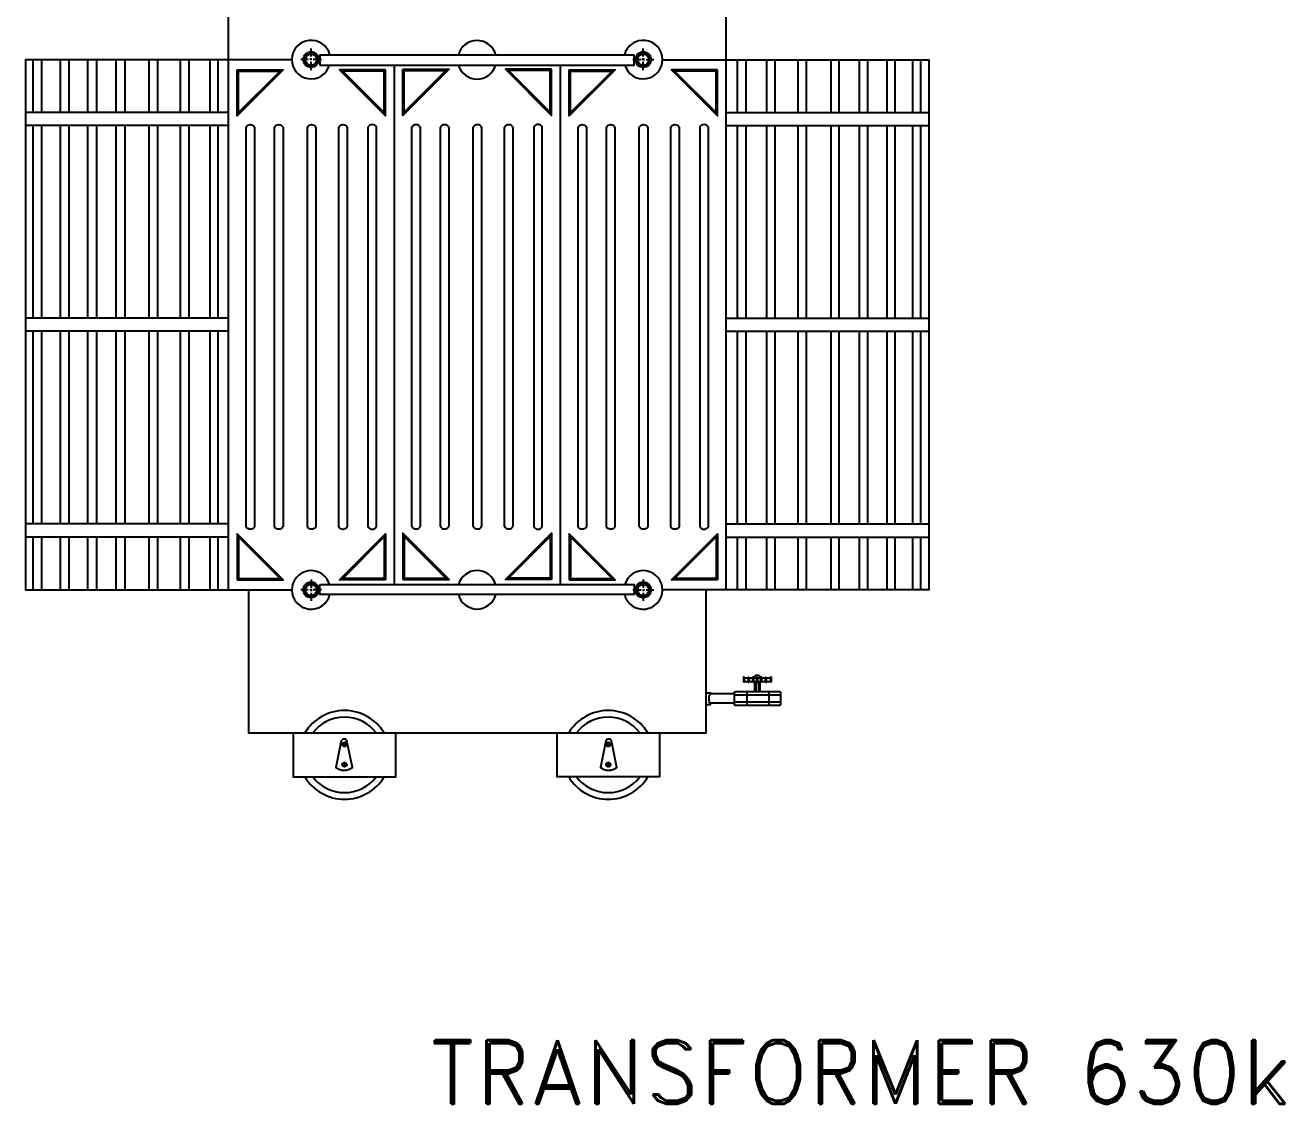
# Model space of a CAD drawing. Header units: millimetres. Extents: x 20927 to 53748, y 38421 to 54891.
# Drawn here: x 39909 to 42292, y 38421 to 40457 of the extents above; entities that cross this region are included whole.
import ezdxf
from ezdxf.enums import TextEntityAlignment as Align

# ---------------------------------------------------------------- set-up
doc = ezdxf.new("R2010")
doc.units = ezdxf.units.MM
doc.linetypes.add('CENTERX2', pattern=[101.6, 63.5, -12.7, 12.7, -12.7])
for name, color, linetype in [('Btrans.', 2, 'Continuous'), ('DETAIL', 4, 'Continuous'), ('TRANS', 2, 'Continuous')]:
    doc.layers.add(name, color=color, linetype=linetype)
doc.styles.add('tx1', font='romand.shx')

msp = doc.modelspace()

# ---------------------------------------------------------------- linework, layer by layer
at = {"layer": 'DETAIL', "ltscale": 0.25}
for p, q in [((39923.8, 40292.7), (39923.8, 40392.1)), ((39939.8, 40392.1), (39939.8, 40292.7)), ((39975.3, 40292.7), (39975.3, 40392.1)), ((39991.3, 40392.1), (39991.3, 40292.7)), ((40027.1, 40292.7), (40027.1, 40392.1)), ((40043.1, 40392.1), (40043.1, 40292.7)), ((40080.8, 40292.7), (40080.8, 40392.1)), ((40096.8, 40392.1), (40096.8, 40292.7)), ((40142.8, 40292.7), (40142.8, 40392.1)), ((40158.8, 40392.1), (40158.8, 40292.7)), ((40202, 40292.7), (40202, 40392.1)), ((40218, 40392.1), (40218, 40292.7)), ((40257.2, 40392.1), (40257.2, 40292.7)), ((40273.2, 40292.7), (40273.2, 40392.1)), ((41253, 40292.7), (41253, 40392.1)), ((41269, 40392.1), (41269, 40292.7)), ((41308.2, 40392.1), (41308.2, 40292.7)), ((41324.2, 40292.7), (41324.2, 40392.1)), ((41367.4, 40392.1), (41367.4, 40292.7)), ((41383.4, 40292.7), (41383.4, 40392.1)), ((41429.3, 40392.1), (41429.3, 40292.7)), ((41445.3, 40292.7), (41445.3, 40392.1)), ((41483.1, 40392.1), (41483.1, 40292.7)), ((41499.1, 40292.7), (41499.1, 40392.1)), ((41534.9, 40392.1), (41534.9, 40292.7)), ((41550.9, 40292.7), (41550.9, 40392.1)), ((41583.4, 40392.1), (41583.4, 40292.7)), ((41599.4, 40292.7), (41599.4, 40392.1)), ((40292.2, 40292.7), (39908.9, 40292.7)), ((41231.2, 40292.7), (41614.4, 40292.7)), ((40292.2, 40267.8), (39908.9, 40267.8)), ((39923.8, 39904.2), (39923.8, 40267.8)), ((39939.8, 40267.8), (39939.8, 39904.2)), ((39975.3, 39904.2), (39975.3, 40267.8)), ((39991.3, 40267.8), (39991.3, 39904.2)), ((40027.1, 39904.2), (40027.1, 40267.8)), ((40043.1, 40267.8), (40043.1, 39904.2)), ((40080.8, 39904.2), (40080.8, 40267.8)), ((40096.8, 40267.8), (40096.8, 39904.2)), ((40142.8, 39904.2), (40142.8, 40267.8)), ((40158.8, 40267.8), (40158.8, 39904.2)), ((40202, 39904.2), (40202, 40267.8)), ((40218, 40267.8), (40218, 39904.2)), ((40257.2, 40267.8), (40257.2, 39904.2)), ((40273.2, 39904.2), (40273.2, 40267.8)), ((41231.2, 40267.8), (41614.4, 40267.8)), ((41253, 39904.2), (41253, 40267.8)), ((41269, 40267.8), (41269, 39904.2)), ((41308.2, 40267.8), (41308.2, 39904.2)), ((41324.2, 39904.2), (41324.2, 40267.8)), ((41367.4, 40267.8), (41367.4, 39904.2)), ((41383.4, 39904.2), (41383.4, 40267.8)), ((41429.3, 40267.8), (41429.3, 39904.2)), ((41445.3, 39904.2), (41445.3, 40267.8)), ((41483.1, 40267.8), (41483.1, 39904.2)), ((41499.1, 39904.2), (41499.1, 40267.8)), ((41534.9, 40267.8), (41534.9, 39904.2)), ((41550.9, 39904.2), (41550.9, 40267.8)), ((41583.4, 40267.8), (41583.4, 39904.2)), ((41599.4, 39904.2), (41599.4, 40267.8)), ((40292.2, 39904.2), (39908.9, 39904.2)), ((41231.2, 39904.2), (41614.4, 39904.2)), ((40292.2, 39879.4), (39908.9, 39879.4)), ((39923.8, 39515.8), (39923.8, 39879.4)), ((39939.8, 39879.4), (39939.8, 39515.8)), ((39975.3, 39515.8), (39975.3, 39879.4)), ((39991.3, 39879.4), (39991.3, 39515.8)), ((40027.1, 39515.8), (40027.1, 39879.4)), ((40043.1, 39879.4), (40043.1, 39515.8)), ((40080.8, 39515.8), (40080.8, 39879.4)), ((40096.8, 39879.4), (40096.8, 39515.8)), ((40142.8, 39515.8), (40142.8, 39879.4)), ((40158.8, 39879.4), (40158.8, 39515.8)), ((40202, 39515.8), (40202, 39879.4)), ((40218, 39879.4), (40218, 39515.8)), ((40257.2, 39879.4), (40257.2, 39515.8)), ((40273.2, 39515.8), (40273.2, 39879.4)), ((41231.2, 39879.4), (41614.4, 39879.4)), ((41253, 39515.8), (41253, 39879.4)), ((41269, 39879.4), (41269, 39515.8)), ((41308.2, 39879.4), (41308.2, 39515.8)), ((41324.2, 39515.8), (41324.2, 39879.4)), ((41367.4, 39879.4), (41367.4, 39515.8)), ((41383.4, 39515.8), (41383.4, 39879.4)), ((41429.3, 39879.4), (41429.3, 39515.8)), ((41445.3, 39515.8), (41445.3, 39879.4)), ((41483.1, 39879.4), (41483.1, 39515.8)), ((41499.1, 39515.8), (41499.1, 39879.4)), ((41534.9, 39879.4), (41534.9, 39515.8)), ((41550.9, 39515.8), (41550.9, 39879.4)), ((41583.4, 39879.4), (41583.4, 39515.8)), ((41599.4, 39515.8), (41599.4, 39879.4)), ((40292.2, 39515.8), (39908.9, 39515.8)), ((41231.2, 39515.8), (41614.4, 39515.8)), ((40292.2, 39490.9), (39908.9, 39490.9)), ((39923.8, 39391.5), (39923.8, 39490.9)), ((39939.8, 39490.9), (39939.8, 39391.5)), ((39975.3, 39391.5), (39975.3, 39490.9)), ((39991.3, 39490.9), (39991.3, 39391.5)), ((40027.1, 39391.5), (40027.1, 39490.9)), ((40043.1, 39490.9), (40043.1, 39391.5)), ((40080.8, 39391.5), (40080.8, 39490.9)), ((40096.8, 39490.9), (40096.8, 39391.5)), ((40142.8, 39391.5), (40142.8, 39490.9)), ((40158.8, 39490.9), (40158.8, 39391.5)), ((40202, 39391.5), (40202, 39490.9)), ((40218, 39490.9), (40218, 39391.5)), ((40257.2, 39490.9), (40257.2, 39391.5)), ((40273.2, 39391.5), (40273.2, 39490.9)), ((41231.2, 39490.9), (41614.4, 39490.9)), ((41253, 39391.5), (41253, 39490.9)), ((41269, 39490.9), (41269, 39391.5)), ((41308.2, 39490.9), (41308.2, 39391.5)), ((41324.2, 39391.5), (41324.2, 39490.9)), ((41367.4, 39490.9), (41367.4, 39391.5)), ((41383.4, 39391.5), (41383.4, 39490.9)), ((41429.3, 39490.9), (41429.3, 39391.5)), ((41445.3, 39391.5), (41445.3, 39490.9)), ((41483.1, 39490.9), (41483.1, 39391.5)), ((41499.1, 39391.5), (41499.1, 39490.9)), ((41534.9, 39490.9), (41534.9, 39391.5)), ((41550.9, 39391.5), (41550.9, 39490.9)), ((41583.4, 39490.9), (41583.4, 39391.5)), ((41599.4, 39391.5), (41599.4, 39490.9)), ((41286.1, 39199.3), (41286.1, 39217.7)), ((41296.1, 39199.3), (41296.1, 39217.7)), ((41247.9, 39194.7), (41201.3, 39194.7)), ((41247.9, 39177.5), (41201.3, 39177.5))]:
    msp.add_line(p, q, dxfattribs=at)
at = {"layer": 'DETAIL', "color": 241, "linetype": 'CENTERX2', "ltscale": 0.25}
for p, q in [((40468.4, 40392.4), (40428.8, 40392.4)), ((40448.8, 40372.6), (40448.8, 40413.3)), ((41055.5, 40392.4), (41095.1, 40392.4)), ((41075.1, 40372.6), (41075.1, 40413.3)), ((40468.4, 39391.2), (40428.8, 39391.2)), ((40448.8, 39411), (40448.8, 39370.3)), ((41055.5, 39391.2), (41095.1, 39391.2)), ((41075.1, 39411), (41075.1, 39370.3)), ((40511.5, 39104.1), (40511.5, 39095)), ((41009.4, 39104.1), (41009.4, 39095)), ((40505.9, 39099.5), (40516.5, 39099.5)), ((41015, 39099.5), (41004.4, 39099.5)), ((40505.9, 39061.4), (40516.5, 39061.4)), ((40511.5, 39066), (40511.5, 39056.9)), ((41015, 39061.4), (41004.4, 39061.4)), ((41009.4, 39066), (41009.4, 39056.9))]:
    msp.add_line(p, q, dxfattribs=at)
at = {"layer": 'DETAIL', "color": 241, "ltscale": 0.25}
for p, q in [((41271, 39199.3), (41271, 39172.9)), ((41288.6, 39199.3), (41288.6, 39217.7)), ((41293.6, 39199.3), (41293.6, 39217.7)), ((41312.7, 39199.3), (41312.7, 39172.9)), ((41334.3, 39192.7), (41247.9, 39192.7)), ((41334.3, 39179.5), (41247.9, 39179.5))]:
    msp.add_line(p, q, dxfattribs=at)
for points in [[(40448.5, 40378.8), (40436.8, 40385.6), (40436.8, 40399.2), (40448.5, 40406), (40460.3, 40399.2), (40460.3, 40385.6)], [(41075.3, 40378.8), (41087.1, 40385.6), (41087.1, 40399.2), (41075.3, 40406), (41063.5, 40399.2), (41063.5, 40385.6)], [(40311.3, 40370.8), (40389.8, 40370.8), (40311.3, 40292.3)], [(40586.6, 40370.8), (40508.1, 40370.8), (40586.6, 40292.3)], [(40624.4, 40371.6), (40703, 40371.6), (40624.4, 40293.1)], [(40899.7, 40371.6), (40821.2, 40371.6), (40899.7, 40293.1)], [(40937.8, 40370.8), (41016.4, 40370.8), (40937.8, 40292.3)], [(41213.1, 40370.8), (41134.6, 40370.8), (41213.1, 40292.3)], [(40311.3, 39412.8), (40389.8, 39412.8), (40311.3, 39491.3)], [(40586.6, 39412.8), (40508.1, 39412.8), (40586.6, 39491.3)], [(40624.4, 39413.6), (40703, 39413.6), (40624.4, 39492.1)], [(40899.7, 39413.6), (40821.2, 39413.6), (40899.7, 39492.1)], [(40937.8, 39412.8), (41016.4, 39412.8), (40937.8, 39491.3)], [(41213.1, 39412.8), (41134.6, 39412.8), (41213.1, 39491.3)], [(40448.5, 39404.8), (40436.8, 39398), (40436.8, 39384.4), (40448.5, 39377.6), (40460.3, 39384.4), (40460.3, 39398)], [(41075.3, 39404.8), (41087.1, 39398), (41087.1, 39384.4), (41075.3, 39377.6), (41063.5, 39384.4), (41063.5, 39398)]]:
    msp.add_lwpolyline(points, close=True, dxfattribs=at)
at = {"layer": 'DETAIL', "ltscale": 0.25}
for points in [[(40464.8, 40382.2), (41058.5, 40382.2), (41058.5, 40401.1), (40464.8, 40401.1)], [(40308.8, 40373.3), (40395.8, 40373.3), (40308.8, 40286.3)], [(40589.1, 40373.3), (40502.1, 40373.3), (40589.1, 40286.3)], [(40621.9, 40374.1), (40709, 40374.1), (40621.9, 40287.1)], [(40902.2, 40374.1), (40815.2, 40374.1), (40902.2, 40287.1)], [(40935.3, 40373.3), (41022.4, 40373.3), (40935.3, 40286.3)], [(41215.6, 40373.3), (41128.6, 40373.3), (41215.6, 40286.3)], [(40308.8, 39410.3), (40395.8, 39410.3), (40308.8, 39497.3)], [(40589.1, 39410.3), (40502.1, 39410.3), (40589.1, 39497.3)], [(40621.9, 39411.1), (40709, 39411.1), (40621.9, 39498.1)], [(40902.2, 39411.1), (40815.2, 39411.1), (40902.2, 39498.1)], [(40935.3, 39410.3), (41022.4, 39410.3), (40935.3, 39497.3)], [(41215.6, 39410.3), (41128.6, 39410.3), (41215.6, 39497.3)], [(40464.8, 39401.4), (41058.5, 39401.4), (41058.5, 39382.5), (40464.8, 39382.5)], [(41249.2, 39199.3), (41333, 39199.3), (41334.3, 39198.1), (41334.3, 39174.1), (41333, 39172.9), (41249.2, 39172.9), (41247.9, 39174.1), (41247.9, 39198.1)]]:
    msp.add_lwpolyline(points, close=True, dxfattribs=at)
for points in [[(40341.8, 40264.6), (40341.8, 39510.7, -0.644129), (40325.8, 39510.7), (40325.8, 40264.6, -0.644129)], [(40395.5, 40264.6), (40395.5, 39510.7, -0.644129), (40379.5, 39510.7), (40379.5, 40264.6, -0.644129)], [(40457.4, 40264.6), (40457.4, 39510.7, -0.644129), (40441.4, 39510.7), (40441.4, 40264.6, -0.644129)], [(40516.7, 40264.6), (40516.7, 39510.7, -0.644129), (40500.6, 39510.7), (40500.6, 40264.6, -0.644129)], [(40555.8, 40264.6), (40555.8, 39510.7, 0.644129), (40571.8, 39510.7), (40571.8, 40264.6, 0.644129)], [(40654.6, 40264.9), (40654.6, 39510.9, -0.644129), (40638.6, 39510.9), (40638.6, 40264.9, -0.644129)], [(40708.4, 40264.9), (40708.4, 39510.9, -0.644129), (40692.4, 39510.9), (40692.4, 40264.9, -0.644129)], [(40770.3, 40264.9), (40770.3, 39510.9, -0.644129), (40754.3, 39510.9), (40754.3, 40264.9, -0.644129)], [(40829.5, 40264.9), (40829.5, 39510.9, -0.644129), (40813.5, 39510.9), (40813.5, 40264.9, -0.644129)], [(40868.7, 40264.9), (40868.7, 39510.9, 0.644129), (40884.7, 39510.9), (40884.7, 40264.9, 0.644129)], [(40968.3, 40264.6), (40968.3, 39510.7, -0.644129), (40952.3, 39510.7), (40952.3, 40264.6, -0.644129)], [(41022, 40264.6), (41022, 39510.7, -0.644129), (41006, 39510.7), (41006, 40264.6, -0.644129)], [(41083.9, 40264.6), (41083.9, 39510.7, -0.644129), (41067.9, 39510.7), (41067.9, 40264.6, -0.644129)], [(41143.2, 40264.6), (41143.2, 39510.7, -0.644129), (41127.2, 39510.7), (41127.2, 40264.6, -0.644129)], [(41182.3, 40264.6), (41182.3, 39510.7, 0.644129), (41198.3, 39510.7), (41198.3, 40264.6, 0.644129)], [(41202.6, 39174.3), (41193.9, 39174.3), (41193.9, 39196.7), (41202.6, 39196.7, 0.333333)]]:
    msp.add_lwpolyline(points, format="xyb", close=True, dxfattribs=at)
at = {"layer": 'DETAIL', "color": 241, "ltscale": 0.25}
for points in [[(41264.3, 39218, 0.821606), (41266.5, 39218), (41266.5, 39225.7, 0.821606), (41264.3, 39225.7)], [(41284, 39218), (41284, 39225.7, 0.821606), (41281.7, 39225.7), (41281.7, 39218, 0.821606)], [(41299.1, 39218), (41299.1, 39225.7, 0.821606), (41296.9, 39225.7), (41296.9, 39218, 0.821606)], [(41315, 39218, 0.821606), (41317.2, 39218), (41317.2, 39225.7, 0.821606), (41315, 39225.7)]]:
    msp.add_lwpolyline(points, format="xyb", close=True, dxfattribs=at)
at = {"layer": 'DETAIL', "ltscale": 0.25}
for points in [[(41266.5, 39225.4), (41273.1, 39225.4), (41273.1, 39217.7), (41266.4, 39217.7)], [(41281.8, 39217.7), (41275.3, 39217.7), (41275.3, 39225.4), (41281.7, 39225.4)], [(41284, 39225.4), (41289.4, 39225.4), (41289.4, 39217.7), (41283.9, 39217.7)], [(41297, 39217.7), (41291.6, 39217.7), (41291.6, 39225.4), (41296.9, 39225.4)], [(41299.1, 39225.4), (41305.6, 39225.4), (41305.6, 39217.7), (41299.1, 39217.7)], [(41315.1, 39217.7), (41307.8, 39217.7), (41307.8, 39225.4), (41315, 39225.4)]]:
    msp.add_lwpolyline(points, dxfattribs=at)
at = {"layer": 'DETAIL'}
for points in [[(40516.2, 39106, 0.635254), (40505.4, 39106), (40495.2, 39056, 0.341229), (40526.4, 39056)], [(41004.7, 39106), (40994.4, 39056, 0.341229), (41025.7, 39056), (41015.5, 39106, 0.635254)]]:
    msp.add_lwpolyline(points, format="xyb", close=True, dxfattribs=at)
at = {"layer": 'DETAIL', "color": 241}
for points in [[(40513.5, 39102.8), (40515.4, 39099.4), (40513.5, 39096), (40509.5, 39096), (40507.6, 39099.4), (40509.5, 39102.8)], [(41007.4, 39102.8), (41005.5, 39099.4), (41007.4, 39096), (41011.3, 39096), (41013.3, 39099.4), (41011.3, 39102.8)], [(40513.5, 39064.7), (40515.4, 39061.3), (40513.5, 39057.9), (40509.5, 39057.9), (40507.6, 39061.3), (40509.5, 39064.7)], [(41007.4, 39064.7), (41005.5, 39061.3), (41007.4, 39057.9), (41011.3, 39057.9), (41013.3, 39061.3), (41011.3, 39064.7)]]:
    msp.add_lwpolyline(points, close=True, dxfattribs=at)
at = {"layer": 'DETAIL', "color": 241, "ltscale": 0.25}
for centre, radius in [((40448.5, 40392.4), 14.8), ((40448.5, 40392.4), 10.6), ((41075.3, 40392.4), 14.8), ((41075.3, 40392.4), 10.6), ((40448.5, 39391.2), 14.8), ((40448.5, 39391.2), 10.6), ((41075.3, 39391.2), 14.8), ((41075.3, 39391.2), 10.6)]:
    msp.add_circle(centre, radius, dxfattribs=at)
at = {"layer": 'DETAIL', "color": 241, "linetype": 'CENTERX2', "ltscale": 0.25}
for centre in [(40511.5, 39099.5), (41009.4, 39099.5), (40511.5, 39061.4), (41009.4, 39061.4)]:
    msp.add_circle(centre, 4.16, dxfattribs=at)
at = {"layer": 'DETAIL', "color": 241}
for centre in [(40511.5, 39099.4), (41009.4, 39099.4), (40511.5, 39061.3), (41009.4, 39061.3)]:
    msp.add_circle(centre, 3.4, dxfattribs=at)
at = {"layer": 'DETAIL', "color": 241, "ltscale": 0.25}
for centre, radius, start, end in [((40448.5, 40392.4), 36.4, 13.8769, 343.7511), ((40761.7, 40392.1), 36.4, 14.2944, 165.7056), ((41075.3, 40392.4), 36.4, 196.2489, 166.1231), ((40761.7, 40392.1), 36.4, 195.8276, 344.1724), ((40448.5, 39391.2), 36.4, 16.2489, 346.1231), ((40761.7, 39391.5), 36.4, 15.8276, 164.1724), ((41075.3, 39391.2), 36.4, 193.8769, 163.7511), ((40761.7, 39391.5), 36.4, 194.2944, 345.7056), ((41274.2, 39225.2), 1.13, 11.1866, 168.8134), ((41290.4, 39221), 8.81, 37.9001, 142.0999), ((41290.5, 39225.2), 1.13, 11.1866, 168.8134), ((41306.7, 39225.2), 1.13, 11.1866, 168.8134), ((41274.2, 39218), 1.13, 191.1866, 348.8134), ((41290.5, 39218), 1.13, 191.1866, 348.8134), ((41306.7, 39218), 1.13, 191.1866, 348.8134)]:
    msp.add_arc(centre, radius, start, end, dxfattribs=at)
at = {"layer": 'DETAIL'}
for centre, radius, start, end in [((40511.5, 39076.3), 87.2, 30.961, 149.039), ((41009.4, 39076.3), 87.2, 30.961, 149.039), ((40511.5, 39076.3), 74.7, 36.8716, 143.1284), ((41009.4, 39076.3), 74.7, 36.8716, 143.1284), ((40511.5, 39083.1), 87.2, 210.961, 329.039), ((40511.5, 39083.1), 74.7, 216.8716, 323.1284), ((41009.4, 39083.1), 87.2, 210.961, 329.039), ((41009.4, 39083.1), 74.7, 216.8716, 323.1284)]:
    msp.add_arc(centre, radius, start, end, dxfattribs=at)
at = {"layer": 'TRANS', "ltscale": 0.25}
for p, q in [((40605.5, 40382.2), (40605.5, 39401.4)), ((40918.4, 40382.2), (40918.4, 39401.4))]:
    msp.add_line(p, q, dxfattribs=at)
for points in [[(40292.7, 39391.5), (40292.7, 40485.8), (41231.2, 40485.8), (41231.2, 39391.5)], [(41111.7, 40392.1), (41614.4, 40392.1), (41614.4, 39391.5), (41111.7, 39391.5)]]:
    msp.add_lwpolyline(points, dxfattribs=at)
at = {"layer": 'TRANS'}
for points in [[(40412.2, 40392.1), (39909.4, 40392.1), (39909.4, 39391.5), (40412.2, 39391.5)], [(40330, 39391.5), (40330, 39121.1), (41193.9, 39121.1), (41193.9, 39391.5)], [(40414.7, 39121.1), (40414.7, 39038.2), (40608.3, 39038.2), (40608.3, 39121.1)], [(41106.2, 39121.1), (41106.2, 39038.2), (40912.6, 39038.2), (40912.6, 39121.1)]]:
    msp.add_lwpolyline(points, dxfattribs=at)

# ---------------------------------------------------------------- texts
at = {"layer": 'Btrans.', "style": 'tx1'}
msp.add_text('TRANSFORMER 630kVa', height=120, dxfattribs=at).set_placement((41589.8, 38481), align=Align.MIDDLE_CENTER)

doc.saveas('drawing.dxf')
